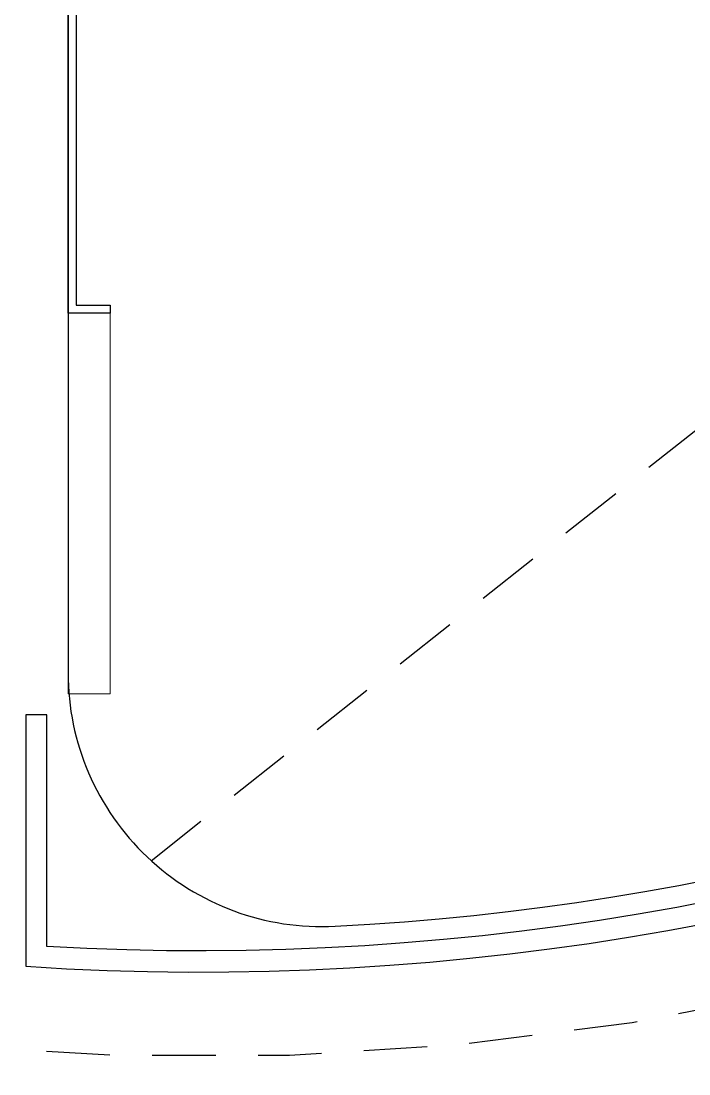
# Model space of a CAD drawing. Header units: metres. Extents: x -22 to 564, y 0 to 143.
# Drawn here: x 224.872 to 226.451, y 49.626 to 52.116 of the extents above; entities that cross this region are included whole.
import ezdxf

# ---------------------------------------------------------------- set-up
doc = ezdxf.new("R2010")
doc.units = ezdxf.units.M
doc.linetypes.add('XREF 2N NEURO-ONCOLOGIA$0$HIDDE150', pattern=[0.24, 0.15, -0.09])
doc.linetypes.add('XREF 2N NEURO-ONCOLOGIA$0$HIDDEN2', pattern=[0.1875, 0.125, -0.0625])
for name, color, linetype in [('XREF 2N NEURO-ONCOLOGIA$0$CANCELES', 1, 'Continuous'), ('XREF 2N NEURO-ONCOLOGIA$0$LOSA', 8, 'XREF 2N NEURO-ONCOLOGIA$0$HIDDEN2'), ('XREF 2N NEURO-ONCOLOGIA$0$PROYECCIÓN', 252, 'XREF 2N NEURO-ONCOLOGIA$0$HIDDE150'), ('XREF 2N NEURO-ONCOLOGIA$0$VIDRIO', 142, 'Continuous')]:
    doc.layers.add(name, color=color, linetype=linetype)
doc.layers.add('XREF 2N NEURO-ONCOLOGIA$0$MAMPARA MADERA', color=24, linetype='Continuous', lineweight=13)

# ---------------------------------------------------------------- blocks, each defined once
blk = doc.blocks.new('XREF 2N NEURO-ONCOLOGIA')
at = {"layer": 'XREF 2N NEURO-ONCOLOGIA$0$CANCELES', "elevation": 0}
blk.add_lwpolyline([(20.2739, 16.8876), (18.8064, 16.8876, -0.243671), (16.4766, 22.1078), (17.0239, 22.1078), (17.0239, 22.1578), (16.4296, 22.1578, 0.246408), (18.7889, 16.8376), (20.2739, 16.8376)], format="xyb", dxfattribs=at)
at = {"layer": 'XREF 2N NEURO-ONCOLOGIA$0$LOSA', "linetype": 'Continuous', "elevation": 0}
blk.add_lwpolyline([(20.5739, 18.4977), (20.5739, 21.4578, 0.414214), (19.9739, 22.0578), (17.1235, 22.0578, 0.429482), (16.5243, 21.4267, 0.213959), (18.8239, 16.9376), (20.3239, 16.9376)], format="xyb", dxfattribs=at)
at = {"layer": 'XREF 2N NEURO-ONCOLOGIA$0$MAMPARA MADERA', "elevation": 0}
blk.add_lwpolyline([(17.0739, 22.0578), (17.9739, 22.0578), (17.9739, 21.9578), (17.0739, 21.9578)], close=True, dxfattribs=at)
at = {"layer": 'XREF 2N NEURO-ONCOLOGIA$0$PROYECCIÓN'}
blk.add_line((16.6794, 21.8613, 0), (20.5739, 16.9376, 0), dxfattribs=at)
at = {"layer": 'XREF 2N NEURO-ONCOLOGIA$0$PROYECCIÓN', "elevation": 0}
for points in [[(15.1287, 23.2576, 0.269286), (17.6239, 15.9376, 0.256404)], [(20.3239, 22.3578), (16.2451, 22.3578, 0.257003), (18.7199, 16.6376), (20.3239, 16.6376)]]:
    blk.add_lwpolyline(points, format="xyb", dxfattribs=at)
at = {"layer": 'XREF 2N NEURO-ONCOLOGIA$0$VIDRIO', "elevation": 0}
blk.add_lwpolyline([(17.9739, 21.9578), (17.9739, 22.0578), (18.8739, 22.0578), (18.8739, 21.9578), (18.8549, 21.9578), (18.8549, 22.0388), (17.9929, 22.0388), (17.9929, 21.9578)], close=True, dxfattribs=at)

msp = doc.modelspace()

# ---------------------------------------------------------------- block references
at = {"rotation": 90}
msp.add_blockref('XREF 2N NEURO-ONCOLOGIA', (247.0412, 33.4511), dxfattribs=at)

doc.saveas('drawing.dxf')
